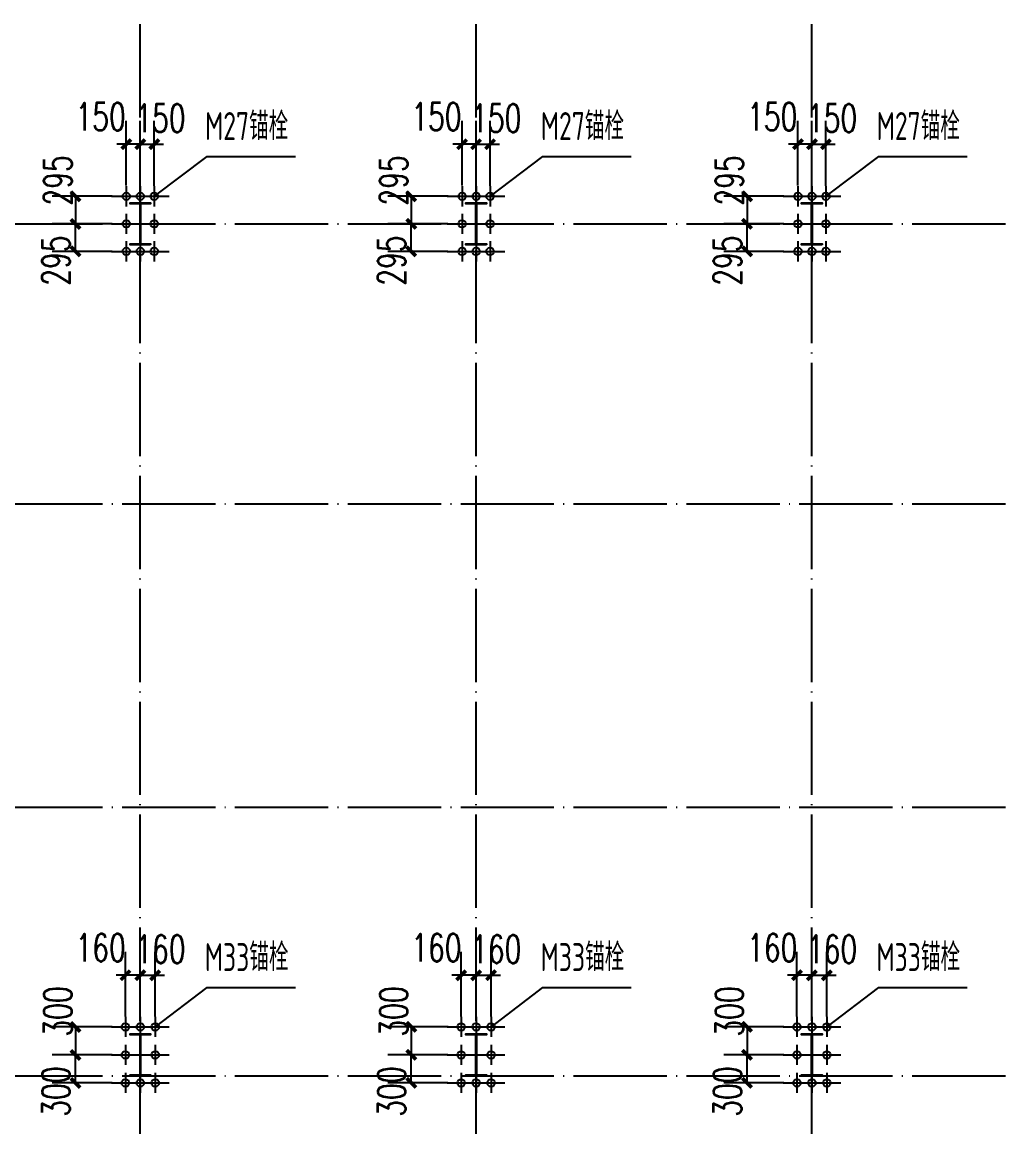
# Model space of a CAD drawing. Extents: x -33967 to 1773478, y -1022458 to -784650.
# Drawn here: x 540711 to 561714, y -1006116 to -982296 of the extents above; entities that cross this region are included whole.
import ezdxf
from ezdxf.enums import TextEntityAlignment as Align

# ---------------------------------------------------------------- set-up
doc = ezdxf.new("R2010")
doc.units = 0
doc.header["$LTSCALE"] = 1000
doc.header["$MEASUREMENT"] = 0
doc.linetypes.add('DOTE', pattern=[2.42, 2, -0.2, 0.02, -0.2])
for name, color, linetype in [('AXIS', 3, 'Continuous'), ('DOTE', 1, 'DOTE'), ('GZ', 50, 'Continuous'), ('TEXT', 7, 'Continuous')]:
    doc.layers.add(name, color=color, linetype=linetype)
doc.styles.add('_TCH_DIM_T3', font='SIMPLEX', dxfattribs={"width": 0.705882, "bigfont": 'GBCBIG'})
doc.styles.add('TSSD_Label', font='tssdeng.shx', dxfattribs={"width": 0.7, "bigfont": 'hztxt.shx'})
doc.dimstyles.new('TCH-200-2', dxfattribs={"dimtxt": 595, "dimasz": 200, "dimexe": 500, "dimexo": 600, "dimgap": 252.5, "dimtad": 1, "dimdec": 0, "dimlfac": 0.5, "dimzin": 0, "dimdsep": 46, "dimtxsty": '_TCH_DIM_T3', "dimblk": 'ARCHTICK', "dimcen": 0.09, "dimclrd": 124, "dimclre": 124, "dimclrt": 7, "dimazin": 2, "dimtfac": 1, "dimtdec": 0, "dimtix": 1, "dimtmove": 2, "dimatfit": 3, "dimfxl": 1, "dimtolj": 1, "dimtzin": 0, "dimarcsym": 0})

# ---------------------------------------------------------------- blocks, each defined once
blk = doc.blocks.new('_ArchTick')
at = {"color": 0, "linetype": 'ByBlock', "const_width": 0.4}
blk.add_lwpolyline([(-0.5, -0.5), (0.5, 0.5)], dxfattribs=at)
blk = doc.blocks.new('*D1389')
at = {"color": 124, "linetype": 'ByBlock', "lineweight": -2, "transparency": 16777216}
for p, q in [((542643, -1003826), (541353, -1003826)), ((541853, -1003826), (541853, -1004426)), ((542640, -1004426), (541353, -1004426))]:
    blk.add_line(p, q, dxfattribs=at)
at = {"layer": 'Defpoints', "color": 0, "linetype": 'ByBlock', "transparency": 16777216}
for p in [(543243, -1003826), (541853, -1004426), (543240, -1004426)]:
    blk.add_point(p, dxfattribs=at)
at = {"color": 124, "linetype": 'ByBlock', "lineweight": -2, "transparency": 16777216, "xscale": 200, "yscale": 200, "zscale": 200}
for p, rotation in [((541853, -1003826), 90), ((541853, -1004426), 270)]:
    blk.add_blockref('_ArchTick', p, dxfattribs=dict(at, rotation=rotation))
at = {"color": 7, "linetype": 'ByBlock', "transparency": 16777216, "insert": (541475, -1003496), "char_height": 595, "attachment_point": 5, "rotation": 90, "style": '_TCH_DIM_T3'}
blk.add_mtext('\\A1;300', dxfattribs=at)
blk = doc.blocks.new('*D1390')
at = {"color": 124, "linetype": 'ByBlock', "lineweight": -2, "transparency": 16777216}
for p, q in [((543243, -1003601), (543243, -1002220)), ((543563, -1003601), (543563, -1002220)), ((543243, -1002720), (543043, -1002720)), ((543243, -1002720), (543563, -1002720)), ((543563, -1002720), (543763, -1002720))]:
    blk.add_line(p, q, dxfattribs=at)
at = {"layer": 'Defpoints', "color": 0, "linetype": 'ByBlock', "transparency": 16777216}
for p in [(543563, -1002720), (543243, -1004201), (543563, -1004201)]:
    blk.add_point(p, dxfattribs=at)
at = {"color": 124, "linetype": 'ByBlock', "lineweight": -2, "transparency": 16777216, "xscale": 200, "yscale": 200, "zscale": 200}
blk.add_blockref('_ArchTick', (543243, -1002720), dxfattribs=at)
at = {"color": 124, "linetype": 'ByBlock', "lineweight": -2, "transparency": 16777216, "xscale": 200, "yscale": 200, "zscale": 200, "rotation": 180}
blk.add_blockref('_ArchTick', (543563, -1002720), dxfattribs=at)
at = {"color": 7, "linetype": 'ByBlock', "transparency": 16777216, "insert": (543675, -1002161), "char_height": 595, "attachment_point": 5, "style": '_TCH_DIM_T3'}
blk.add_mtext('\\A1;160', dxfattribs=at)
blk = doc.blocks.new('*D1391')
at = {"color": 124, "linetype": 'ByBlock', "lineweight": -2, "transparency": 16777216}
for p, q in [((542923, -1003601), (542923, -1002220)), ((543243, -1003601), (543243, -1002220)), ((542923, -1002720), (542723, -1002720)), ((543243, -1002720), (542923, -1002720)), ((543243, -1002720), (543443, -1002720))]:
    blk.add_line(p, q, dxfattribs=at)
at = {"layer": 'Defpoints', "color": 0, "linetype": 'ByBlock', "transparency": 16777216}
for p in [(542923, -1002720), (542923, -1004201), (543243, -1004201)]:
    blk.add_point(p, dxfattribs=at)
at = {"color": 124, "linetype": 'ByBlock', "lineweight": -2, "transparency": 16777216, "xscale": 200, "yscale": 200, "zscale": 200}
blk.add_blockref('_ArchTick', (542923, -1002720), dxfattribs=at)
at = {"color": 124, "linetype": 'ByBlock', "lineweight": -2, "transparency": 16777216, "xscale": 200, "yscale": 200, "zscale": 200, "rotation": 180}
blk.add_blockref('_ArchTick', (543243, -1002720), dxfattribs=at)
at = {"color": 7, "linetype": 'ByBlock', "transparency": 16777216, "insert": (542392, -1002129), "char_height": 595, "attachment_point": 5, "style": '_TCH_DIM_T3'}
blk.add_mtext('\\A1;160', dxfattribs=at)
blk = doc.blocks.new('*D1392')
at = {"color": 124, "linetype": 'ByBlock', "lineweight": -2, "transparency": 16777216}
for p, q in [((542640, -1004426), (541353, -1004426)), ((541853, -1005026), (541853, -1004426)), ((542640, -1005026), (541353, -1005026))]:
    blk.add_line(p, q, dxfattribs=at)
at = {"layer": 'Defpoints', "color": 0, "linetype": 'ByBlock', "transparency": 16777216}
for p in [(541853, -1004426), (543240, -1004426), (543240, -1005026)]:
    blk.add_point(p, dxfattribs=at)
at = {"color": 124, "linetype": 'ByBlock', "lineweight": -2, "transparency": 16777216, "xscale": 200, "yscale": 200, "zscale": 200}
for p, rotation in [((541853, -1004426), 90), ((541853, -1005026), 270)]:
    blk.add_blockref('_ArchTick', p, dxfattribs=dict(at, rotation=rotation))
at = {"color": 7, "linetype": 'ByBlock', "transparency": 16777216, "insert": (541433, -1005213), "char_height": 595, "attachment_point": 5, "rotation": 90, "style": '_TCH_DIM_T3'}
blk.add_mtext('\\A1;300', dxfattribs=at)
blk = doc.blocks.new('*D1393')
at = {"color": 124, "linetype": 'ByBlock', "lineweight": -2, "transparency": 16777216}
for p, q in [((549843, -1003826), (548553, -1003826)), ((549053, -1003826), (549053, -1004426)), ((549840, -1004426), (548553, -1004426))]:
    blk.add_line(p, q, dxfattribs=at)
at = {"layer": 'Defpoints', "color": 0, "linetype": 'ByBlock', "transparency": 16777216}
for p in [(550443, -1003826), (549053, -1004426), (550440, -1004426)]:
    blk.add_point(p, dxfattribs=at)
at = {"color": 124, "linetype": 'ByBlock', "lineweight": -2, "transparency": 16777216, "xscale": 200, "yscale": 200, "zscale": 200}
for p, rotation in [((549053, -1003826), 90), ((549053, -1004426), 270)]:
    blk.add_blockref('_ArchTick', p, dxfattribs=dict(at, rotation=rotation))
at = {"color": 7, "linetype": 'ByBlock', "transparency": 16777216, "insert": (548675, -1003496), "char_height": 595, "attachment_point": 5, "rotation": 90, "style": '_TCH_DIM_T3'}
blk.add_mtext('\\A1;300', dxfattribs=at)
blk = doc.blocks.new('*D1394')
at = {"color": 124, "linetype": 'ByBlock', "lineweight": -2, "transparency": 16777216}
for p, q in [((550443, -1003601), (550443, -1002220)), ((550763, -1003601), (550763, -1002220)), ((550443, -1002720), (550243, -1002720)), ((550443, -1002720), (550763, -1002720)), ((550763, -1002720), (550963, -1002720))]:
    blk.add_line(p, q, dxfattribs=at)
at = {"layer": 'Defpoints', "color": 0, "linetype": 'ByBlock', "transparency": 16777216}
for p in [(550763, -1002720), (550443, -1004201), (550763, -1004201)]:
    blk.add_point(p, dxfattribs=at)
at = {"color": 124, "linetype": 'ByBlock', "lineweight": -2, "transparency": 16777216, "xscale": 200, "yscale": 200, "zscale": 200}
blk.add_blockref('_ArchTick', (550443, -1002720), dxfattribs=at)
at = {"color": 124, "linetype": 'ByBlock', "lineweight": -2, "transparency": 16777216, "xscale": 200, "yscale": 200, "zscale": 200, "rotation": 180}
blk.add_blockref('_ArchTick', (550763, -1002720), dxfattribs=at)
at = {"color": 7, "linetype": 'ByBlock', "transparency": 16777216, "insert": (550875, -1002161), "char_height": 595, "attachment_point": 5, "style": '_TCH_DIM_T3'}
blk.add_mtext('\\A1;160', dxfattribs=at)
blk = doc.blocks.new('*D1395')
at = {"color": 124, "linetype": 'ByBlock', "lineweight": -2, "transparency": 16777216}
for p, q in [((550123, -1003601), (550123, -1002220)), ((550443, -1003601), (550443, -1002220)), ((550123, -1002720), (549923, -1002720)), ((550443, -1002720), (550123, -1002720)), ((550443, -1002720), (550643, -1002720))]:
    blk.add_line(p, q, dxfattribs=at)
at = {"layer": 'Defpoints', "color": 0, "linetype": 'ByBlock', "transparency": 16777216}
for p in [(550123, -1002720), (550123, -1004201), (550443, -1004201)]:
    blk.add_point(p, dxfattribs=at)
at = {"color": 124, "linetype": 'ByBlock', "lineweight": -2, "transparency": 16777216, "xscale": 200, "yscale": 200, "zscale": 200}
blk.add_blockref('_ArchTick', (550123, -1002720), dxfattribs=at)
at = {"color": 124, "linetype": 'ByBlock', "lineweight": -2, "transparency": 16777216, "xscale": 200, "yscale": 200, "zscale": 200, "rotation": 180}
blk.add_blockref('_ArchTick', (550443, -1002720), dxfattribs=at)
at = {"color": 7, "linetype": 'ByBlock', "transparency": 16777216, "insert": (549592, -1002129), "char_height": 595, "attachment_point": 5, "style": '_TCH_DIM_T3'}
blk.add_mtext('\\A1;160', dxfattribs=at)
blk = doc.blocks.new('*D1396')
at = {"color": 124, "linetype": 'ByBlock', "lineweight": -2, "transparency": 16777216}
for p, q in [((549840, -1004426), (548553, -1004426)), ((549053, -1005026), (549053, -1004426)), ((549840, -1005026), (548553, -1005026))]:
    blk.add_line(p, q, dxfattribs=at)
at = {"layer": 'Defpoints', "color": 0, "linetype": 'ByBlock', "transparency": 16777216}
for p in [(549053, -1004426), (550440, -1004426), (550440, -1005026)]:
    blk.add_point(p, dxfattribs=at)
at = {"color": 124, "linetype": 'ByBlock', "lineweight": -2, "transparency": 16777216, "xscale": 200, "yscale": 200, "zscale": 200}
for p, rotation in [((549053, -1004426), 90), ((549053, -1005026), 270)]:
    blk.add_blockref('_ArchTick', p, dxfattribs=dict(at, rotation=rotation))
at = {"color": 7, "linetype": 'ByBlock', "transparency": 16777216, "insert": (548633, -1005213), "char_height": 595, "attachment_point": 5, "rotation": 90, "style": '_TCH_DIM_T3'}
blk.add_mtext('\\A1;300', dxfattribs=at)
blk = doc.blocks.new('*D1397')
at = {"color": 124, "linetype": 'ByBlock', "lineweight": -2, "transparency": 16777216}
for p, q in [((557043, -1003826), (555753, -1003826)), ((556253, -1003826), (556253, -1004426)), ((557040, -1004426), (555753, -1004426))]:
    blk.add_line(p, q, dxfattribs=at)
at = {"layer": 'Defpoints', "color": 0, "linetype": 'ByBlock', "transparency": 16777216}
for p in [(557643, -1003826), (556253, -1004426), (557640, -1004426)]:
    blk.add_point(p, dxfattribs=at)
at = {"color": 124, "linetype": 'ByBlock', "lineweight": -2, "transparency": 16777216, "xscale": 200, "yscale": 200, "zscale": 200}
for p, rotation in [((556253, -1003826), 90), ((556253, -1004426), 270)]:
    blk.add_blockref('_ArchTick', p, dxfattribs=dict(at, rotation=rotation))
at = {"color": 7, "linetype": 'ByBlock', "transparency": 16777216, "insert": (555875, -1003496), "char_height": 595, "attachment_point": 5, "rotation": 90, "style": '_TCH_DIM_T3'}
blk.add_mtext('\\A1;300', dxfattribs=at)
blk = doc.blocks.new('*D1398')
at = {"color": 124, "linetype": 'ByBlock', "lineweight": -2, "transparency": 16777216}
for p, q in [((557643, -1003601), (557643, -1002220)), ((557963, -1003601), (557963, -1002220)), ((557643, -1002720), (557443, -1002720)), ((557643, -1002720), (557963, -1002720)), ((557963, -1002720), (558163, -1002720))]:
    blk.add_line(p, q, dxfattribs=at)
at = {"layer": 'Defpoints', "color": 0, "linetype": 'ByBlock', "transparency": 16777216}
for p in [(557963, -1002720), (557643, -1004201), (557963, -1004201)]:
    blk.add_point(p, dxfattribs=at)
at = {"color": 124, "linetype": 'ByBlock', "lineweight": -2, "transparency": 16777216, "xscale": 200, "yscale": 200, "zscale": 200}
blk.add_blockref('_ArchTick', (557643, -1002720), dxfattribs=at)
at = {"color": 124, "linetype": 'ByBlock', "lineweight": -2, "transparency": 16777216, "xscale": 200, "yscale": 200, "zscale": 200, "rotation": 180}
blk.add_blockref('_ArchTick', (557963, -1002720), dxfattribs=at)
at = {"color": 7, "linetype": 'ByBlock', "transparency": 16777216, "insert": (558075, -1002161), "char_height": 595, "attachment_point": 5, "style": '_TCH_DIM_T3'}
blk.add_mtext('\\A1;160', dxfattribs=at)
blk = doc.blocks.new('*D1399')
at = {"color": 124, "linetype": 'ByBlock', "lineweight": -2, "transparency": 16777216}
for p, q in [((557323, -1003601), (557323, -1002220)), ((557643, -1003601), (557643, -1002220)), ((557323, -1002720), (557123, -1002720)), ((557643, -1002720), (557323, -1002720)), ((557643, -1002720), (557843, -1002720))]:
    blk.add_line(p, q, dxfattribs=at)
at = {"layer": 'Defpoints', "color": 0, "linetype": 'ByBlock', "transparency": 16777216}
for p in [(557323, -1002720), (557323, -1004201), (557643, -1004201)]:
    blk.add_point(p, dxfattribs=at)
at = {"color": 124, "linetype": 'ByBlock', "lineweight": -2, "transparency": 16777216, "xscale": 200, "yscale": 200, "zscale": 200}
blk.add_blockref('_ArchTick', (557323, -1002720), dxfattribs=at)
at = {"color": 124, "linetype": 'ByBlock', "lineweight": -2, "transparency": 16777216, "xscale": 200, "yscale": 200, "zscale": 200, "rotation": 180}
blk.add_blockref('_ArchTick', (557643, -1002720), dxfattribs=at)
at = {"color": 7, "linetype": 'ByBlock', "transparency": 16777216, "insert": (556792, -1002129), "char_height": 595, "attachment_point": 5, "style": '_TCH_DIM_T3'}
blk.add_mtext('\\A1;160', dxfattribs=at)
blk = doc.blocks.new('*D1400')
at = {"color": 124, "linetype": 'ByBlock', "lineweight": -2, "transparency": 16777216}
for p, q in [((557040, -1004426), (555753, -1004426)), ((556253, -1005026), (556253, -1004426)), ((557040, -1005026), (555753, -1005026))]:
    blk.add_line(p, q, dxfattribs=at)
at = {"layer": 'Defpoints', "color": 0, "linetype": 'ByBlock', "transparency": 16777216}
for p in [(556253, -1004426), (557640, -1004426), (557640, -1005026)]:
    blk.add_point(p, dxfattribs=at)
at = {"color": 124, "linetype": 'ByBlock', "lineweight": -2, "transparency": 16777216, "xscale": 200, "yscale": 200, "zscale": 200}
for p, rotation in [((556253, -1004426), 90), ((556253, -1005026), 270)]:
    blk.add_blockref('_ArchTick', p, dxfattribs=dict(at, rotation=rotation))
at = {"color": 7, "linetype": 'ByBlock', "transparency": 16777216, "insert": (555833, -1005213), "char_height": 595, "attachment_point": 5, "rotation": 90, "style": '_TCH_DIM_T3'}
blk.add_mtext('\\A1;300', dxfattribs=at)
blk = doc.blocks.new('*D1425')
at = {"color": 124, "linetype": 'ByBlock', "lineweight": -2, "transparency": 16777216}
for p, q in [((542643, -986026), (541353, -986026)), ((541853, -986026), (541853, -986617)), ((542640, -986617), (541353, -986617))]:
    blk.add_line(p, q, dxfattribs=at)
at = {"layer": 'Defpoints', "color": 0, "linetype": 'ByBlock', "transparency": 16777216}
for p in [(543243, -986026), (541853, -986617), (543240, -986617)]:
    blk.add_point(p, dxfattribs=at)
at = {"color": 124, "linetype": 'ByBlock', "lineweight": -2, "transparency": 16777216, "xscale": 200, "yscale": 200, "zscale": 200}
for p, rotation in [((541853, -986026), 90), ((541853, -986617), 270)]:
    blk.add_blockref('_ArchTick', p, dxfattribs=dict(at, rotation=rotation))
at = {"color": 7, "linetype": 'ByBlock', "transparency": 16777216, "insert": (541475, -985686), "char_height": 595, "attachment_point": 5, "rotation": 90, "style": '_TCH_DIM_T3'}
blk.add_mtext('\\A1;295', dxfattribs=at)
blk = doc.blocks.new('*D1426')
at = {"color": 124, "linetype": 'ByBlock', "lineweight": -2, "transparency": 16777216}
for p, q in [((543243, -985792), (543243, -984410)), ((543543, -985800), (543543, -984410)), ((543243, -984910), (543043, -984910)), ((543243, -984910), (543543, -984910)), ((543543, -984910), (543743, -984910))]:
    blk.add_line(p, q, dxfattribs=at)
at = {"layer": 'Defpoints', "color": 0, "linetype": 'ByBlock', "transparency": 16777216}
for p in [(543543, -984910), (543243, -986392), (543543, -986400)]:
    blk.add_point(p, dxfattribs=at)
at = {"color": 124, "linetype": 'ByBlock', "lineweight": -2, "transparency": 16777216, "xscale": 200, "yscale": 200, "zscale": 200}
blk.add_blockref('_ArchTick', (543243, -984910), dxfattribs=at)
at = {"color": 124, "linetype": 'ByBlock', "lineweight": -2, "transparency": 16777216, "xscale": 200, "yscale": 200, "zscale": 200, "rotation": 180}
blk.add_blockref('_ArchTick', (543543, -984910), dxfattribs=at)
at = {"color": 7, "linetype": 'ByBlock', "transparency": 16777216, "insert": (543675, -984352), "char_height": 595, "attachment_point": 5, "style": '_TCH_DIM_T3'}
blk.add_mtext('\\A1;150', dxfattribs=at)
blk = doc.blocks.new('*D1427')
at = {"color": 124, "linetype": 'ByBlock', "lineweight": -2, "transparency": 16777216}
for p, q in [((542943, -985792), (542943, -984410)), ((543243, -985792), (543243, -984410)), ((542943, -984910), (542743, -984910)), ((543243, -984910), (542943, -984910)), ((543243, -984910), (543443, -984910))]:
    blk.add_line(p, q, dxfattribs=at)
at = {"layer": 'Defpoints', "color": 0, "linetype": 'ByBlock', "transparency": 16777216}
for p in [(542943, -984910), (542943, -986392), (543243, -986392)]:
    blk.add_point(p, dxfattribs=at)
at = {"color": 124, "linetype": 'ByBlock', "lineweight": -2, "transparency": 16777216, "xscale": 200, "yscale": 200, "zscale": 200}
blk.add_blockref('_ArchTick', (542943, -984910), dxfattribs=at)
at = {"color": 124, "linetype": 'ByBlock', "lineweight": -2, "transparency": 16777216, "xscale": 200, "yscale": 200, "zscale": 200, "rotation": 180}
blk.add_blockref('_ArchTick', (543243, -984910), dxfattribs=at)
at = {"color": 7, "linetype": 'ByBlock', "transparency": 16777216, "insert": (542392, -984319), "char_height": 595, "attachment_point": 5, "style": '_TCH_DIM_T3'}
blk.add_mtext('\\A1;150', dxfattribs=at)
blk = doc.blocks.new('*D1428')
at = {"color": 124, "linetype": 'ByBlock', "lineweight": -2, "transparency": 16777216}
for p, q in [((542640, -986617), (541353, -986617)), ((541853, -987206), (541853, -986617)), ((542640, -987206), (541353, -987206))]:
    blk.add_line(p, q, dxfattribs=at)
at = {"layer": 'Defpoints', "color": 0, "linetype": 'ByBlock', "transparency": 16777216}
for p in [(541853, -986617), (543240, -986617), (543240, -987206)]:
    blk.add_point(p, dxfattribs=at)
at = {"color": 124, "linetype": 'ByBlock', "lineweight": -2, "transparency": 16777216, "xscale": 200, "yscale": 200, "zscale": 200}
for p, rotation in [((541853, -986617), 90), ((541853, -987206), 270)]:
    blk.add_blockref('_ArchTick', p, dxfattribs=dict(at, rotation=rotation))
at = {"color": 7, "linetype": 'ByBlock', "transparency": 16777216, "insert": (541433, -987403), "char_height": 595, "attachment_point": 5, "rotation": 90, "style": '_TCH_DIM_T3'}
blk.add_mtext('\\A1;295', dxfattribs=at)
blk = doc.blocks.new('*D1429')
at = {"color": 124, "linetype": 'ByBlock', "lineweight": -2, "transparency": 16777216}
for p, q in [((549843, -986026), (548553, -986026)), ((549053, -986026), (549053, -986617)), ((549840, -986617), (548553, -986617))]:
    blk.add_line(p, q, dxfattribs=at)
at = {"layer": 'Defpoints', "color": 0, "linetype": 'ByBlock', "transparency": 16777216}
for p in [(550443, -986026), (549053, -986617), (550440, -986617)]:
    blk.add_point(p, dxfattribs=at)
at = {"color": 124, "linetype": 'ByBlock', "lineweight": -2, "transparency": 16777216, "xscale": 200, "yscale": 200, "zscale": 200}
for p, rotation in [((549053, -986026), 90), ((549053, -986617), 270)]:
    blk.add_blockref('_ArchTick', p, dxfattribs=dict(at, rotation=rotation))
at = {"color": 7, "linetype": 'ByBlock', "transparency": 16777216, "insert": (548675, -985686), "char_height": 595, "attachment_point": 5, "rotation": 90, "style": '_TCH_DIM_T3'}
blk.add_mtext('\\A1;295', dxfattribs=at)
blk = doc.blocks.new('*D1430')
at = {"color": 124, "linetype": 'ByBlock', "lineweight": -2, "transparency": 16777216}
for p, q in [((550443, -985792), (550443, -984410)), ((550743, -985800), (550743, -984410)), ((550443, -984910), (550243, -984910)), ((550443, -984910), (550743, -984910)), ((550743, -984910), (550943, -984910))]:
    blk.add_line(p, q, dxfattribs=at)
at = {"layer": 'Defpoints', "color": 0, "linetype": 'ByBlock', "transparency": 16777216}
for p in [(550743, -984910), (550443, -986392), (550743, -986400)]:
    blk.add_point(p, dxfattribs=at)
at = {"color": 124, "linetype": 'ByBlock', "lineweight": -2, "transparency": 16777216, "xscale": 200, "yscale": 200, "zscale": 200}
blk.add_blockref('_ArchTick', (550443, -984910), dxfattribs=at)
at = {"color": 124, "linetype": 'ByBlock', "lineweight": -2, "transparency": 16777216, "xscale": 200, "yscale": 200, "zscale": 200, "rotation": 180}
blk.add_blockref('_ArchTick', (550743, -984910), dxfattribs=at)
at = {"color": 7, "linetype": 'ByBlock', "transparency": 16777216, "insert": (550875, -984352), "char_height": 595, "attachment_point": 5, "style": '_TCH_DIM_T3'}
blk.add_mtext('\\A1;150', dxfattribs=at)
blk = doc.blocks.new('*D1431')
at = {"color": 124, "linetype": 'ByBlock', "lineweight": -2, "transparency": 16777216}
for p, q in [((550143, -985792), (550143, -984410)), ((550443, -985792), (550443, -984410)), ((550143, -984910), (549943, -984910)), ((550443, -984910), (550143, -984910)), ((550443, -984910), (550643, -984910))]:
    blk.add_line(p, q, dxfattribs=at)
at = {"layer": 'Defpoints', "color": 0, "linetype": 'ByBlock', "transparency": 16777216}
for p in [(550143, -984910), (550143, -986392), (550443, -986392)]:
    blk.add_point(p, dxfattribs=at)
at = {"color": 124, "linetype": 'ByBlock', "lineweight": -2, "transparency": 16777216, "xscale": 200, "yscale": 200, "zscale": 200}
blk.add_blockref('_ArchTick', (550143, -984910), dxfattribs=at)
at = {"color": 124, "linetype": 'ByBlock', "lineweight": -2, "transparency": 16777216, "xscale": 200, "yscale": 200, "zscale": 200, "rotation": 180}
blk.add_blockref('_ArchTick', (550443, -984910), dxfattribs=at)
at = {"color": 7, "linetype": 'ByBlock', "transparency": 16777216, "insert": (549592, -984319), "char_height": 595, "attachment_point": 5, "style": '_TCH_DIM_T3'}
blk.add_mtext('\\A1;150', dxfattribs=at)
blk = doc.blocks.new('*D1432')
at = {"color": 124, "linetype": 'ByBlock', "lineweight": -2, "transparency": 16777216}
for p, q in [((549840, -986617), (548553, -986617)), ((549053, -987206), (549053, -986617)), ((549840, -987206), (548553, -987206))]:
    blk.add_line(p, q, dxfattribs=at)
at = {"layer": 'Defpoints', "color": 0, "linetype": 'ByBlock', "transparency": 16777216}
for p in [(549053, -986617), (550440, -986617), (550440, -987206)]:
    blk.add_point(p, dxfattribs=at)
at = {"color": 124, "linetype": 'ByBlock', "lineweight": -2, "transparency": 16777216, "xscale": 200, "yscale": 200, "zscale": 200}
for p, rotation in [((549053, -986617), 90), ((549053, -987206), 270)]:
    blk.add_blockref('_ArchTick', p, dxfattribs=dict(at, rotation=rotation))
at = {"color": 7, "linetype": 'ByBlock', "transparency": 16777216, "insert": (548633, -987403), "char_height": 595, "attachment_point": 5, "rotation": 90, "style": '_TCH_DIM_T3'}
blk.add_mtext('\\A1;295', dxfattribs=at)
blk = doc.blocks.new('*D1433')
at = {"color": 124, "linetype": 'ByBlock', "lineweight": -2, "transparency": 16777216}
for p, q in [((557043, -986026), (555753, -986026)), ((556253, -986026), (556253, -986617)), ((557040, -986617), (555753, -986617))]:
    blk.add_line(p, q, dxfattribs=at)
at = {"layer": 'Defpoints', "color": 0, "linetype": 'ByBlock', "transparency": 16777216}
for p in [(557643, -986026), (556253, -986617), (557640, -986617)]:
    blk.add_point(p, dxfattribs=at)
at = {"color": 124, "linetype": 'ByBlock', "lineweight": -2, "transparency": 16777216, "xscale": 200, "yscale": 200, "zscale": 200}
for p, rotation in [((556253, -986026), 90), ((556253, -986617), 270)]:
    blk.add_blockref('_ArchTick', p, dxfattribs=dict(at, rotation=rotation))
at = {"color": 7, "linetype": 'ByBlock', "transparency": 16777216, "insert": (555875, -985686), "char_height": 595, "attachment_point": 5, "rotation": 90, "style": '_TCH_DIM_T3'}
blk.add_mtext('\\A1;295', dxfattribs=at)
blk = doc.blocks.new('*D1434')
at = {"color": 124, "linetype": 'ByBlock', "lineweight": -2, "transparency": 16777216}
for p, q in [((557643, -985792), (557643, -984410)), ((557943, -985800), (557943, -984410)), ((557643, -984910), (557443, -984910)), ((557643, -984910), (557943, -984910)), ((557943, -984910), (558143, -984910))]:
    blk.add_line(p, q, dxfattribs=at)
at = {"layer": 'Defpoints', "color": 0, "linetype": 'ByBlock', "transparency": 16777216}
for p in [(557943, -984910), (557643, -986392), (557943, -986400)]:
    blk.add_point(p, dxfattribs=at)
at = {"color": 124, "linetype": 'ByBlock', "lineweight": -2, "transparency": 16777216, "xscale": 200, "yscale": 200, "zscale": 200}
blk.add_blockref('_ArchTick', (557643, -984910), dxfattribs=at)
at = {"color": 124, "linetype": 'ByBlock', "lineweight": -2, "transparency": 16777216, "xscale": 200, "yscale": 200, "zscale": 200, "rotation": 180}
blk.add_blockref('_ArchTick', (557943, -984910), dxfattribs=at)
at = {"color": 7, "linetype": 'ByBlock', "transparency": 16777216, "insert": (558075, -984352), "char_height": 595, "attachment_point": 5, "style": '_TCH_DIM_T3'}
blk.add_mtext('\\A1;150', dxfattribs=at)
blk = doc.blocks.new('*D1435')
at = {"color": 124, "linetype": 'ByBlock', "lineweight": -2, "transparency": 16777216}
for p, q in [((557343, -985792), (557343, -984410)), ((557643, -985792), (557643, -984410)), ((557343, -984910), (557143, -984910)), ((557643, -984910), (557343, -984910)), ((557643, -984910), (557843, -984910))]:
    blk.add_line(p, q, dxfattribs=at)
at = {"layer": 'Defpoints', "color": 0, "linetype": 'ByBlock', "transparency": 16777216}
for p in [(557343, -984910), (557343, -986392), (557643, -986392)]:
    blk.add_point(p, dxfattribs=at)
at = {"color": 124, "linetype": 'ByBlock', "lineweight": -2, "transparency": 16777216, "xscale": 200, "yscale": 200, "zscale": 200}
blk.add_blockref('_ArchTick', (557343, -984910), dxfattribs=at)
at = {"color": 124, "linetype": 'ByBlock', "lineweight": -2, "transparency": 16777216, "xscale": 200, "yscale": 200, "zscale": 200, "rotation": 180}
blk.add_blockref('_ArchTick', (557643, -984910), dxfattribs=at)
at = {"color": 7, "linetype": 'ByBlock', "transparency": 16777216, "insert": (556792, -984319), "char_height": 595, "attachment_point": 5, "style": '_TCH_DIM_T3'}
blk.add_mtext('\\A1;150', dxfattribs=at)
blk = doc.blocks.new('*D1436')
at = {"color": 124, "linetype": 'ByBlock', "lineweight": -2, "transparency": 16777216}
for p, q in [((557040, -986617), (555753, -986617)), ((556253, -987206), (556253, -986617)), ((557040, -987206), (555753, -987206))]:
    blk.add_line(p, q, dxfattribs=at)
at = {"layer": 'Defpoints', "color": 0, "linetype": 'ByBlock', "transparency": 16777216}
for p in [(556253, -986617), (557640, -986617), (557640, -987206)]:
    blk.add_point(p, dxfattribs=at)
at = {"color": 124, "linetype": 'ByBlock', "lineweight": -2, "transparency": 16777216, "xscale": 200, "yscale": 200, "zscale": 200}
for p, rotation in [((556253, -986617), 90), ((556253, -987206), 270)]:
    blk.add_blockref('_ArchTick', p, dxfattribs=dict(at, rotation=rotation))
at = {"color": 7, "linetype": 'ByBlock', "transparency": 16777216, "insert": (555833, -987403), "char_height": 595, "attachment_point": 5, "rotation": 90, "style": '_TCH_DIM_T3'}
blk.add_mtext('\\A1;295', dxfattribs=at)

msp = doc.modelspace()

# ---------------------------------------------------------------- linework, layer by layer
for centre in [(542943.2, -986026.4), (543243.2, -986026.4), (543543.2, -986026.4), (550143.2, -986026.4), (550443.2, -986026.4), (550743.2, -986026.4), (557343.2, -986026.4), (557643.2, -986026.4), (557943.2, -986026.4), (542943.2, -986616.4), (543543.2, -986616.4), (550143.2, -986616.4), (550743.2, -986616.4), (557343.2, -986616.4), (557943.2, -986616.4), (542943.2, -987206.4), (543243.2, -987206.4), (543543.2, -987206.4), (550143.2, -987206.4), (550443.2, -987206.4), (550743.2, -987206.4), (557343.2, -987206.4), (557643.2, -987206.4), (557943.2, -987206.4), (542923.2, -1003826.2), (543243.2, -1003826.2), (543563.2, -1003826.2), (550123.2, -1003826.2), (550443.2, -1003826.2), (550763.2, -1003826.2), (557323.2, -1003826.2), (557643.2, -1003826.2), (557963.2, -1003826.2), (542923.2, -1004426.1), (543563.2, -1004426.1), (550123.2, -1004426.1), (550763.2, -1004426.1), (557323.2, -1004426.1), (557963.2, -1004426.1), (542923.2, -1005026.2), (543243.2, -1005026.2), (543563.2, -1005026.2), (550123.2, -1005026.2), (550443.2, -1005026.2), (550763.2, -1005026.2), (557323.2, -1005026.2), (557643.2, -1005026.2), (557963.2, -1005026.2)]:
    msp.add_circle(centre, 80)
at = {"layer": 'AXIS'}
for p, q in [((544668.2, -985172.8), (543543.2, -986026.4)), ((544668.2, -985172.8), (546570, -985172.8)), ((551868.2, -985172.8), (550743.2, -986026.4)), ((551868.2, -985172.8), (553770, -985172.8)), ((559068.2, -985172.8), (557943.2, -986026.4)), ((559068.2, -985172.8), (560970, -985172.8)), ((542943.2, -985810.4), (542943.2, -986242.4)), ((543243.2, -985810.4), (543243.2, -986242.4)), ((543543.2, -985810.4), (543543.2, -986242.4)), ((550143.2, -985810.4), (550143.2, -986242.4)), ((550443.2, -985810.4), (550443.2, -986242.4)), ((550743.2, -985810.4), (550743.2, -986242.4)), ((557343.2, -985810.4), (557343.2, -986242.4)), ((557643.2, -985810.4), (557643.2, -986242.4)), ((557943.2, -985810.4), (557943.2, -986242.4)), ((542625.2, -986026.4), (543861.2, -986026.4)), ((549825.2, -986026.4), (551061.2, -986026.4)), ((557025.2, -986026.4), (558261.2, -986026.4)), ((542943.2, -986400.4), (542943.2, -986832.4)), ((543543.2, -986400.4), (543543.2, -986832.4)), ((550143.2, -986400.4), (550143.2, -986832.4)), ((550743.2, -986400.4), (550743.2, -986832.4)), ((557343.2, -986400.4), (557343.2, -986832.4)), ((557943.2, -986400.4), (557943.2, -986832.4)), ((542625.2, -986616.4), (543861.2, -986616.4)), ((549825.2, -986616.4), (551061.2, -986616.4)), ((557025.2, -986616.4), (558261.2, -986616.4)), ((542943.2, -986990.4), (542943.2, -987422.4)), ((543243.2, -986990.4), (543243.2, -987422.4)), ((543543.2, -986990.4), (543543.2, -987422.4)), ((550143.2, -986990.4), (550143.2, -987422.4)), ((550443.2, -986990.4), (550443.2, -987422.4)), ((550743.2, -986990.4), (550743.2, -987422.4)), ((557343.2, -986990.4), (557343.2, -987422.4)), ((557643.2, -986990.4), (557643.2, -987422.4)), ((557943.2, -986990.4), (557943.2, -987422.4)), ((542625.2, -987206.4), (543861.2, -987206.4)), ((549825.2, -987206.4), (551061.2, -987206.4)), ((557025.2, -987206.4), (558261.2, -987206.4)), ((544668.2, -1002982.4), (543563.2, -1003826.2)), ((544668.2, -1002982.4), (546570, -1002982.4)), ((551868.2, -1002982.4), (550763.2, -1003826.2)), ((551868.2, -1002982.4), (553770, -1002982.4)), ((559068.2, -1002982.4), (557963.2, -1003826.2)), ((559068.2, -1002982.4), (560970, -1002982.4)), ((542923.2, -1003610.2), (542923.2, -1004042.2)), ((543243.2, -1003610.2), (543243.2, -1004042.2)), ((543563.2, -1003610.2), (543563.2, -1004042.2)), ((550123.2, -1003610.2), (550123.2, -1004042.2)), ((550443.2, -1003610.2), (550443.2, -1004042.2)), ((550763.2, -1003610.2), (550763.2, -1004042.2)), ((557323.2, -1003610.2), (557323.2, -1004042.2)), ((557643.2, -1003610.2), (557643.2, -1004042.2)), ((557963.2, -1003610.2), (557963.2, -1004042.2)), ((542625.2, -1003826.2), (543861.2, -1003826.2)), ((549825.2, -1003826.2), (551061.2, -1003826.2)), ((557025.2, -1003826.2), (558261.2, -1003826.2)), ((542923.2, -1004210.1), (542923.2, -1004642.1)), ((543563.2, -1004210.1), (543563.2, -1004642.1)), ((550123.2, -1004210.1), (550123.2, -1004642.1)), ((550763.2, -1004210.1), (550763.2, -1004642.1)), ((557323.2, -1004210.1), (557323.2, -1004642.1)), ((557963.2, -1004210.1), (557963.2, -1004642.1)), ((542625.2, -1004426.1), (543861.2, -1004426.1)), ((549825.2, -1004426.1), (551061.2, -1004426.1)), ((557025.2, -1004426.1), (558261.2, -1004426.1)), ((542923.2, -1004810.2), (542923.2, -1005242.2)), ((543243.2, -1004810.2), (543243.2, -1005242.2)), ((543563.2, -1004810.2), (543563.2, -1005242.2)), ((550123.2, -1004810.2), (550123.2, -1005242.2)), ((550443.2, -1004810.2), (550443.2, -1005242.2)), ((550763.2, -1004810.2), (550763.2, -1005242.2)), ((557323.2, -1004810.2), (557323.2, -1005242.2)), ((557643.2, -1004810.2), (557643.2, -1005242.2)), ((557963.2, -1004810.2), (557963.2, -1005242.2)), ((542625.2, -1005026.2), (543861.2, -1005026.2)), ((549825.2, -1005026.2), (551061.2, -1005026.2)), ((557025.2, -1005026.2), (558261.2, -1005026.2))]:
    msp.add_line(p, q, dxfattribs=at)
at = {"layer": 'DOTE'}
for p, q in [((543243.2, -1006116.4), (543243.2, -949116.4)), ((550443.2, -1006116.4), (550443.2, -949116.4)), ((557643.2, -1006116.4), (557643.2, -949116.4)), ((535593.2, -986616.4), (594093.2, -986616.4)), ((535593.2, -992616.4), (594093.2, -992616.4)), ((535593.2, -999116.4), (594093.2, -999116.4)), ((535593.2, -1004876.4), (594093.2, -1004876.4))]:
    msp.add_line(p, q, dxfattribs=at)
at = {"layer": 'GZ'}
for points in [[(543463.2, -987066.8), (543023.2, -987066.8), (543023.2, -987046.8), (543229.5, -987046.8), (543237.2, -987036.8), (543237.2, -986196.1), (543229.5, -986186.8), (543023.2, -986186.8), (543023.2, -986166.8), (543463.2, -986166.8), (543463.2, -986186.8), (543257.2, -986186.8), (543249.2, -986195.7), (543249.2, -987036.8), (543257.2, -987046.8), (543463.2, -987046.8), (543463.2, -987066.8)], [(550663.2, -987066.8), (550223.2, -987066.8), (550223.2, -987046.8), (550429.5, -987046.8), (550437.2, -987036.8), (550437.2, -986196.1), (550429.5, -986186.8), (550223.2, -986186.8), (550223.2, -986166.8), (550663.2, -986166.8), (550663.2, -986186.8), (550457.2, -986186.8), (550449.2, -986195.7), (550449.2, -987036.8), (550457.2, -987046.8), (550663.2, -987046.8), (550663.2, -987066.8)], [(557863.2, -987066.8), (557423.2, -987066.8), (557423.2, -987046.8), (557629.5, -987046.8), (557637.2, -987036.8), (557637.2, -986196.1), (557629.5, -986186.8), (557423.2, -986186.8), (557423.2, -986166.8), (557863.2, -986166.8), (557863.2, -986186.8), (557657.2, -986186.8), (557649.2, -986195.7), (557649.2, -987036.8), (557657.2, -987046.8), (557863.2, -987046.8), (557863.2, -987066.8)], [(543463.2, -1004876.4), (543023.2, -1004876.4), (543023.2, -1004856.4), (543229.5, -1004856.4), (543237.2, -1004846.4), (543237.2, -1004005.7), (543229.5, -1003996.4), (543023.2, -1003996.4), (543023.2, -1003976.4), (543463.2, -1003976.4), (543463.2, -1003996.4), (543257.2, -1003996.4), (543249.2, -1004005.4), (543249.2, -1004846.4), (543257.2, -1004856.4), (543463.2, -1004856.4), (543463.2, -1004876.4)], [(550663.2, -1004876.4), (550223.2, -1004876.4), (550223.2, -1004856.4), (550429.5, -1004856.4), (550437.2, -1004846.4), (550437.2, -1004005.7), (550429.5, -1003996.4), (550223.2, -1003996.4), (550223.2, -1003976.4), (550663.2, -1003976.4), (550663.2, -1003996.4), (550457.2, -1003996.4), (550449.2, -1004005.4), (550449.2, -1004846.4), (550457.2, -1004856.4), (550663.2, -1004856.4), (550663.2, -1004876.4)], [(557863.2, -1004876.4), (557423.2, -1004876.4), (557423.2, -1004856.4), (557629.5, -1004856.4), (557637.2, -1004846.4), (557637.2, -1004005.7), (557629.5, -1003996.4), (557423.2, -1003996.4), (557423.2, -1003976.4), (557863.2, -1003976.4), (557863.2, -1003996.4), (557657.2, -1003996.4), (557649.2, -1004005.4), (557649.2, -1004846.4), (557657.2, -1004856.4), (557863.2, -1004856.4), (557863.2, -1004876.4)]]:
    msp.add_lwpolyline(points, close=True, dxfattribs=at)

# ---------------------------------------------------------------- texts
at = {"layer": 'TEXT', "style": 'TSSD_Label', "width": 0.7}
for s, p in [('M27锚栓', (545523, -985001.3)), ('M27锚栓', (552723, -985001.3)), ('M27锚栓', (559923, -985001.3)), ('M33锚栓', (545523, -1002810.9)), ('M33锚栓', (552723, -1002810.9)), ('M33锚栓', (559923, -1002810.9))]:
    msp.add_text(s, height=600, dxfattribs=at).set_placement(p, align=Align.BOTTOM_CENTER)

# ---------------------------------------------------------------- dimensions: what is measured, and where the dimension line sits
at = {"linetype": 'ByBlock'}
for base, p1, p2, picture, middle in [((542943.2, -984910.4), (543243.2, -986391.7), (542943.2, -986391.7), '*D1427', (542392.3, -984319.4)), ((550143.2, -984910.4), (550443.2, -986391.7), (550143.2, -986391.7), '*D1431', (549592.3, -984319.4)), ((557343.2, -984910.4), (557643.2, -986391.7), (557343.2, -986391.7), '*D1435', (556792.3, -984319.4)), ((542923.2, -1002720), (543243.2, -1004201.3), (542923.2, -1004201.3), '*D1391', (542392.3, -1002129.1)), ((550123.2, -1002720), (550443.2, -1004201.3), (550123.2, -1004201.3), '*D1395', (549592.3, -1002129.1)), ((557323.2, -1002720), (557643.2, -1004201.3), (557323.2, -1004201.3), '*D1399', (556792.3, -1002129.1))]:
    dim = msp.add_linear_dim(base=base, p1=p1, p2=p2, dimstyle='TCH-200-2', dxfattribs=at)
    dim.commit()
    dim.dimension.update_dxf_attribs({"geometry": picture, "text_midpoint": middle, "dimtype": 128})
for base, p1, p2, angle, picture, middle in [((543543.2, -984910.4), (543243.2, -986391.7), (543543.2, -986400.4), 180, '*D1426', (543675.3, -984351.7)), ((550743.2, -984910.4), (550443.2, -986391.7), (550743.2, -986400.4), 180, '*D1430', (550875.3, -984351.7)), ((557943.2, -984910.4), (557643.2, -986391.7), (557943.2, -986400.4), 180, '*D1434', (558075.3, -984351.7)), ((541852.7, -986616.5), (543243.2, -986026.4), (543240.2, -986616.5), 270, '*D1425', (541475.3, -985686.4)), ((549052.7, -986616.5), (550443.2, -986026.4), (550440.2, -986616.5), 270, '*D1429', (548675.3, -985686.4)), ((556252.7, -986616.5), (557643.2, -986026.4), (557640.2, -986616.5), 270, '*D1433', (555875.3, -985686.4)), ((541852.7, -986616.5), (543240.2, -987206.4), (543240.2, -986616.5), 90, '*D1428', (541433, -987403.4)), ((549052.7, -986616.5), (550440.2, -987206.4), (550440.2, -986616.5), 90, '*D1432', (548633, -987403.4)), ((556252.7, -986616.5), (557640.2, -987206.4), (557640.2, -986616.5), 90, '*D1436', (555833, -987403.4)), ((543563.2, -1002720), (543243.2, -1004201.3), (543563.2, -1004201.3), 180, '*D1390', (543675.3, -1002161.3)), ((550763.2, -1002720), (550443.2, -1004201.3), (550763.2, -1004201.3), 180, '*D1394', (550875.3, -1002161.3)), ((557963.2, -1002720), (557643.2, -1004201.3), (557963.2, -1004201.3), 180, '*D1398', (558075.3, -1002161.3)), ((541852.7, -1004426.1), (543243.2, -1003826.2), (543240.2, -1004426.1), 270, '*D1389', (541475.3, -1003496.1)), ((549052.7, -1004426.1), (550443.2, -1003826.2), (550440.2, -1004426.1), 270, '*D1393', (548675.3, -1003496.1)), ((556252.7, -1004426.1), (557643.2, -1003826.2), (557640.2, -1004426.1), 270, '*D1397', (555875.3, -1003496.1)), ((541852.7, -1004426.1), (543240.2, -1005026.2), (543240.2, -1004426.1), 90, '*D1392', (541433, -1005213.1)), ((549052.7, -1004426.1), (550440.2, -1005026.2), (550440.2, -1004426.1), 90, '*D1396', (548633, -1005213.1)), ((556252.7, -1004426.1), (557640.2, -1005026.2), (557640.2, -1004426.1), 90, '*D1400', (555833, -1005213.1))]:
    dim = msp.add_linear_dim(base=base, p1=p1, p2=p2, angle=angle, dimstyle='TCH-200-2', dxfattribs=at)
    dim.commit()
    dim.dimension.update_dxf_attribs({"geometry": picture, "text_midpoint": middle, "dimtype": 128})

doc.saveas('drawing.dxf')
